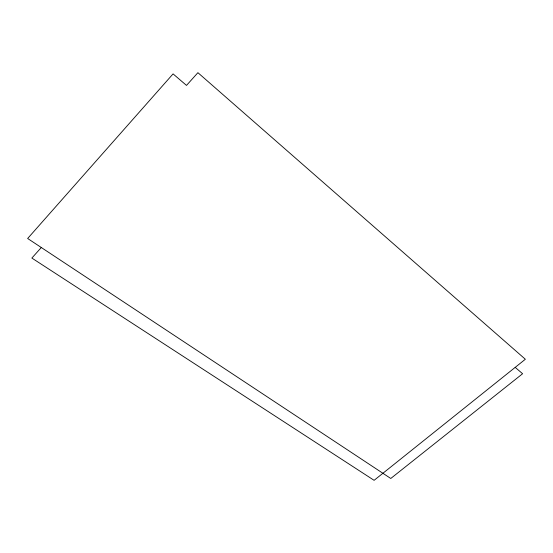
<?xml version="1.0" encoding="UTF-8"?>
<svg xmlns="http://www.w3.org/2000/svg" width="553" height="553" viewBox="0 0 553 553"><rect width="100%" height="100%" fill="white"/><g stroke="black" fill="none" stroke-linecap="round" stroke-linejoin="round"><path stroke-width="0.83" d="M41.302 247.516L31.86 258.064L374.105 480.322L525.35 359.25L197.905 72.678L186.506 85.411L173.075 73.888L27.65 238.495L390.771 478.476L522.606 373.731L515.196 367.379"/></g></svg>
